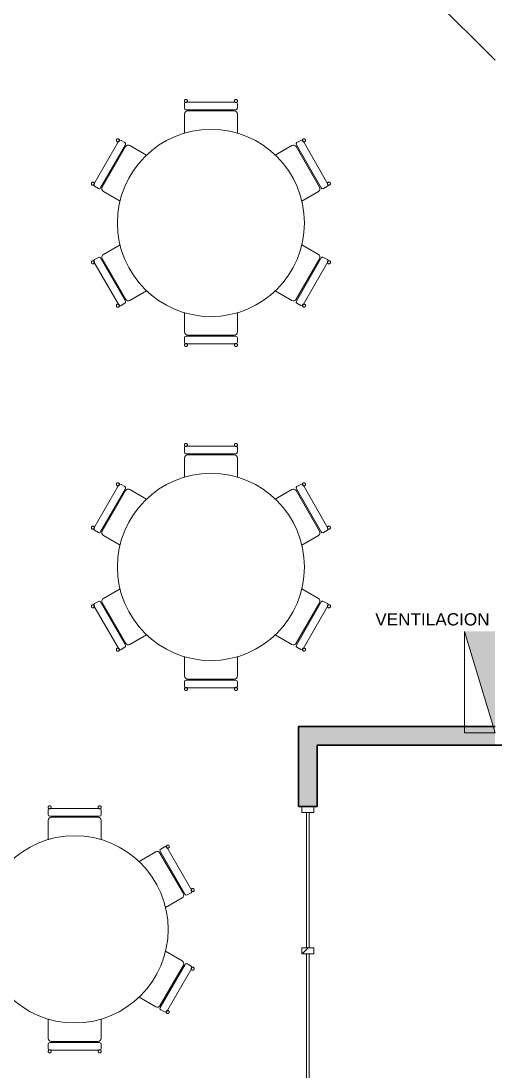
# Model space of a CAD drawing. Header units: metres. Extents: x 42 to 294, y -52 to 32.
# Drawn here: x 55.97 to 59.83, y 11.17 to 19.71 of the extents above; entities that cross this region are included whole.
import ezdxf

# ---------------------------------------------------------------- set-up
doc = ezdxf.new("R2010")
doc.units = ezdxf.units.M
doc.header["$LTSCALE"] = 0.15
doc.layers.get('0').update_dxf_attribs({"lineweight": 20})
for name, color, linetype, lineweight in [('A-DOORSYM', 1, 'Continuous', 9), ('A-WALL', 2, 'Continuous', 30), ('A-WALLCWM', 6, 'Continuous', 9), ('I-DETLFUM', 2, 'Continuous', 9), ('VENTILACIONES', 4, 'Continuous', 9)]:
    doc.layers.add(name, color=color, linetype=linetype, lineweight=lineweight)
doc.layers.add('MUROS', color=11, linetype='Continuous')
doc.styles.get("Standard").update_dxf_attribs({"font": 'arial.ttf', "height": 0.15})

# ---------------------------------------------------------------- blocks, each defined once
blk = doc.blocks.new('Puerta de 1 hoja - 100 x 210 cm-158-01 PBaja')
at = {"layer": 'A-DOORSYM', "lineweight": 13}
for p, q in [((0.7669, 1.075), (-0.2331, 0.075)), ((0.7669, 1.075), (-0.2331, 0.075)), ((0.7669, 0.075), (0.7669, 1.075))]:
    blk.add_line(p, q, dxfattribs=at)
blk = doc.blocks.new('Panel de sistema - Acristalado-157-01 PBaja')
at = {"layer": 'A-WALLCWM'}
for p, q in [((0.55, 0.01), (-0.55, 0.01)), ((-0.55, 0.01), (-0.55, -0.01)), ((0.55, -0.01), (0.55, 0.01)), ((-0.55, -0.01), (0.55, -0.01))]:
    blk.add_line(p, q, dxfattribs=at)
blk = doc.blocks.new('Panel de sistema - Acristalado-156-01 PBaja')
at = {"layer": 'A-WALLCWM'}
for p, q in [((0.55, 0.01), (-0.55, 0.01)), ((-0.55, 0.01), (-0.55, -0.01)), ((0.55, -0.01), (0.55, 0.01)), ((-0.55, -0.01), (0.55, -0.01))]:
    blk.add_line(p, q, dxfattribs=at)
blk = doc.blocks.new('Montante rectangular - Montante rectangular - 5x10 cm Aluminio-155-01 PBaja')
at = {"layer": 'A-WALLCWM'}
h = blk.add_hatch(dxfattribs=at)
h.set_pattern_fill('FP1_7', color=256, style=0, pattern_type=2)
h.set_pattern_definition([(45, (0.038, -0.138), (-0.25173, 0.25173), []), (45, (0.419, -0.138), (-0.25173, 0.25173), [])])
h.paths.add_polyline_path([(-0.025, 0.05), (0.025, 0.05), (0.025, -0.05), (-0.025, -0.05)], flags=0)
at = {"layer": 'A-WALLCWM', "lineweight": 13}
for p, q in [((-0.025, 0.05), (0.025, 0.05)), ((-0.025, -0.05), (-0.025, 0.05)), ((0.025, 0.05), (0.025, -0.05)), ((0.025, -0.05), (-0.025, -0.05))]:
    blk.add_line(p, q, dxfattribs=at)
blk = doc.blocks.new('Montante rectangular - Montante rectangular - 5x10 cm Aluminio-154-01 PBaja')
at = {"layer": 'A-WALLCWM'}
h = blk.add_hatch(dxfattribs=at)
h.set_pattern_fill('FP1_8', color=256, style=0, pattern_type=2)
h.set_pattern_definition([(45, (0.026, -0.138), (-0.25173, 0.25173), []), (45, (0.407, -0.138), (-0.25173, 0.25173), [])])
h.paths.add_polyline_path([(-0.05, 0.05), (0, 0.05), (0, -0.05), (-0.05, -0.05)], flags=0)
at = {"layer": 'A-WALLCWM', "lineweight": 13}
for p, q in [((-0.05, 0.05), (0, 0.05)), ((-0.05, -0.05), (-0.05, 0.05)), ((0, 0.05), (0, -0.05)), ((0, -0.05), (-0.05, -0.05))]:
    blk.add_line(p, q, dxfattribs=at)
blk = doc.blocks.new('Table-Dining Round w Chairs - 60_ Diameter-19-01 PBaja')
at = {"layer": 'I-DETLFUM'}
for start, end in [(90, 270), (270, 90)]:
    blk.add_arc((0.1037, -0.1849), 0.762, start, end, dxfattribs=at)
blk = doc.blocks.new('Chair-Breuer - Chair-Breuer-30-01 PBaja')
at = {"layer": 'I-DETLFUM'}
for p, q in [((-0.2159, 0.0307), (-0.2159, -0.127)), ((0.2159, -0.127), (0.2159, 0.0295)), ((0.2032, -0.1613), (-0.2032, -0.1613)), ((-0.1905, -0.1524), (0.1905, -0.1524)), ((-0.2159, -0.174), (-0.2159, -0.2109)), ((-0.2032, -0.2236), (0.2032, -0.2236)), ((0.2159, -0.2109), (0.2159, -0.174))]:
    blk.add_line(p, q, dxfattribs=at)
for centre, radius, start, end in [((-0.1905, -0.127), 0.0254, 180, 270), ((-0.2032, -0.174), 0.0127, 90, 180), ((0.1905, -0.127), 0.0254, 270, 360), ((0.2032, -0.174), 0.0127, 0, 90), ((-0.2032, -0.2109), 0.0127, 180, 270), ((0.2032, -0.2109), 0.0127, 270, 0)]:
    blk.add_arc(centre, radius, start, end, dxfattribs=at)
for points, start_tangent, end_tangent in [([(-0.2035, -0.2457), (-0.2073, -0.2451), (-0.2107, -0.2434), (-0.2135, -0.2408), (-0.2154, -0.2375), (-0.2161, -0.2315), (-0.2139, -0.2258), (-0.2119, -0.2235), (-0.2094, -0.2218), (-0.2065, -0.2207), (-0.2035, -0.2204)], (-0.999994, 0.003416), (0.999994, 0.003416)), ([(-0.2035, -0.2204), (-0.1997, -0.2209), (-0.1963, -0.2226), (-0.1935, -0.2252), (-0.1916, -0.2285), (-0.1909, -0.2345), (-0.193, -0.2402), (-0.1951, -0.2425), (-0.1976, -0.2442), (-0.2004, -0.2453), (-0.2035, -0.2457)], (0.999994, -0.003416), (-0.999994, -0.003416)), ([(0.2037, -0.2457), (0.2, -0.2451), (0.1965, -0.2434), (0.1937, -0.2408), (0.1919, -0.2375), (0.1911, -0.2315), (0.1933, -0.2258), (0.1953, -0.2235), (0.1978, -0.2218), (0.2007, -0.2207), (0.2037, -0.2204)], (-0.999994, 0.003416), (0.999994, 0.003416)), ([(0.2037, -0.2204), (0.2075, -0.2209), (0.2109, -0.2226), (0.2137, -0.2252), (0.2156, -0.2285), (0.2163, -0.2345), (0.2142, -0.2402), (0.2122, -0.2425), (0.2096, -0.2442), (0.2068, -0.2453), (0.2037, -0.2457)], (0.999994, -0.003416), (-0.999994, -0.003416))]:
    blk.add_spline(points, degree=3, dxfattribs=dict(at, start_tangent=start_tangent, end_tangent=end_tangent))
blk = doc.blocks.new('Chair-Breuer - Chair-Breuer-17-01 PBaja')
at = {"layer": 'I-DETLFUM'}
for p, q in [((-0.2159, 0.0305), (-0.2159, -0.127)), ((0.2159, -0.127), (0.2159, 0.0305)), ((0.2032, -0.1613), (-0.2032, -0.1613)), ((-0.1905, -0.1524), (0.1905, -0.1524)), ((-0.2159, -0.174), (-0.2159, -0.2109)), ((-0.2032, -0.2236), (0.2032, -0.2236)), ((0.2159, -0.2109), (0.2159, -0.174))]:
    blk.add_line(p, q, dxfattribs=at)
for centre, radius, start, end in [((-0.1905, -0.127), 0.0254, 180, 270), ((-0.2032, -0.174), 0.0127, 90, 180), ((0.1905, -0.127), 0.0254, 270, 360), ((0.2032, -0.174), 0.0127, 0, 90), ((-0.2032, -0.2109), 0.0127, 180, 270), ((0.2032, -0.2109), 0.0127, 270, 0)]:
    blk.add_arc(centre, radius, start, end, dxfattribs=at)
for points, start_tangent, end_tangent in [([(-0.2035, -0.2457), (-0.2073, -0.2451), (-0.2107, -0.2434), (-0.2135, -0.2408), (-0.2154, -0.2375), (-0.2161, -0.2315), (-0.2139, -0.2258), (-0.2119, -0.2235), (-0.2094, -0.2218), (-0.2065, -0.2207), (-0.2035, -0.2204)], (-0.999994, 0.003416), (0.999994, 0.003416)), ([(-0.2035, -0.2204), (-0.1997, -0.2209), (-0.1963, -0.2226), (-0.1935, -0.2252), (-0.1916, -0.2285), (-0.1909, -0.2345), (-0.193, -0.2402), (-0.1951, -0.2425), (-0.1976, -0.2442), (-0.2004, -0.2453), (-0.2035, -0.2457)], (0.999994, -0.003416), (-0.999994, -0.003416)), ([(0.2037, -0.2457), (0.2, -0.2451), (0.1965, -0.2434), (0.1937, -0.2408), (0.1919, -0.2375), (0.1911, -0.2315), (0.1933, -0.2258), (0.1953, -0.2235), (0.1978, -0.2218), (0.2007, -0.2207), (0.2037, -0.2204)], (-0.999994, 0.003416), (0.999994, 0.003416)), ([(0.2037, -0.2204), (0.2075, -0.2209), (0.2109, -0.2226), (0.2137, -0.2252), (0.2156, -0.2285), (0.2163, -0.2345), (0.2142, -0.2402), (0.2122, -0.2425), (0.2096, -0.2442), (0.2068, -0.2453), (0.2037, -0.2457)], (0.999994, -0.003416), (-0.999994, -0.003416))]:
    blk.add_spline(points, degree=3, dxfattribs=dict(at, start_tangent=start_tangent, end_tangent=end_tangent))
blk = doc.blocks.new('Chair-Breuer - Chair-Breuer-29-01 PBaja')
at = {"layer": 'I-DETLFUM'}
for p, q in [((-0.2159, 0.0295), (-0.2159, -0.127)), ((0.2159, -0.127), (0.2159, 0.0307)), ((0.2032, -0.1613), (-0.2032, -0.1613)), ((-0.1905, -0.1524), (0.1905, -0.1524)), ((-0.2159, -0.174), (-0.2159, -0.2109)), ((-0.2032, -0.2236), (0.2032, -0.2236)), ((0.2159, -0.2109), (0.2159, -0.174))]:
    blk.add_line(p, q, dxfattribs=at)
for centre, radius, start, end in [((-0.1905, -0.127), 0.0254, 180, 270), ((-0.2032, -0.174), 0.0127, 90, 180), ((0.1905, -0.127), 0.0254, 270, 360), ((0.2032, -0.174), 0.0127, 0, 90), ((-0.2032, -0.2109), 0.0127, 180, 270), ((0.2032, -0.2109), 0.0127, 270, 0)]:
    blk.add_arc(centre, radius, start, end, dxfattribs=at)
for points, start_tangent, end_tangent in [([(-0.2035, -0.2457), (-0.2073, -0.2451), (-0.2107, -0.2434), (-0.2135, -0.2408), (-0.2154, -0.2375), (-0.2161, -0.2315), (-0.2139, -0.2258), (-0.2119, -0.2235), (-0.2094, -0.2218), (-0.2065, -0.2207), (-0.2035, -0.2204)], (-0.999994, 0.003416), (0.999994, 0.003416)), ([(-0.2035, -0.2204), (-0.1997, -0.2209), (-0.1963, -0.2226), (-0.1935, -0.2252), (-0.1916, -0.2285), (-0.1909, -0.2345), (-0.193, -0.2402), (-0.1951, -0.2425), (-0.1976, -0.2442), (-0.2004, -0.2453), (-0.2035, -0.2457)], (0.999994, -0.003416), (-0.999994, -0.003416)), ([(0.2037, -0.2457), (0.2, -0.2451), (0.1965, -0.2434), (0.1937, -0.2408), (0.1919, -0.2375), (0.1911, -0.2315), (0.1933, -0.2258), (0.1953, -0.2235), (0.1978, -0.2218), (0.2007, -0.2207), (0.2037, -0.2204)], (-0.999994, 0.003416), (0.999994, 0.003416)), ([(0.2037, -0.2204), (0.2075, -0.2209), (0.2109, -0.2226), (0.2137, -0.2252), (0.2156, -0.2285), (0.2163, -0.2345), (0.2142, -0.2402), (0.2122, -0.2425), (0.2096, -0.2442), (0.2068, -0.2453), (0.2037, -0.2457)], (0.999994, -0.003416), (-0.999994, -0.003416))]:
    blk.add_spline(points, degree=3, dxfattribs=dict(at, start_tangent=start_tangent, end_tangent=end_tangent))
blk = doc.blocks.new('Chair-Breuer - Chair-Breuer-28-01 PBaja')
at = {"layer": 'I-DETLFUM'}
for p, q in [((-0.2159, 0.0307), (-0.2159, -0.127)), ((0.2159, -0.127), (0.2159, 0.0295)), ((0.2032, -0.1613), (-0.2032, -0.1613)), ((-0.1905, -0.1524), (0.1905, -0.1524)), ((-0.2159, -0.174), (-0.2159, -0.2109)), ((-0.2032, -0.2236), (0.2032, -0.2236)), ((0.2159, -0.2109), (0.2159, -0.174))]:
    blk.add_line(p, q, dxfattribs=at)
for centre, radius, start, end in [((-0.1905, -0.127), 0.0254, 180, 270), ((-0.2032, -0.174), 0.0127, 90, 180), ((0.1905, -0.127), 0.0254, 270, 360), ((0.2032, -0.174), 0.0127, 0, 90), ((-0.2032, -0.2109), 0.0127, 180, 270), ((0.2032, -0.2109), 0.0127, 270, 0)]:
    blk.add_arc(centre, radius, start, end, dxfattribs=at)
for points, start_tangent, end_tangent in [([(-0.2035, -0.2457), (-0.2073, -0.2451), (-0.2107, -0.2434), (-0.2135, -0.2408), (-0.2154, -0.2375), (-0.2161, -0.2315), (-0.2139, -0.2258), (-0.2119, -0.2235), (-0.2094, -0.2218), (-0.2065, -0.2207), (-0.2035, -0.2204)], (-0.999994, 0.003416), (0.999994, 0.003416)), ([(-0.2035, -0.2204), (-0.1997, -0.2209), (-0.1963, -0.2226), (-0.1935, -0.2252), (-0.1916, -0.2285), (-0.1909, -0.2345), (-0.193, -0.2402), (-0.1951, -0.2425), (-0.1976, -0.2442), (-0.2004, -0.2453), (-0.2035, -0.2457)], (0.999994, -0.003416), (-0.999994, -0.003416)), ([(0.2037, -0.2457), (0.2, -0.2451), (0.1965, -0.2434), (0.1937, -0.2408), (0.1919, -0.2375), (0.1911, -0.2315), (0.1933, -0.2258), (0.1953, -0.2235), (0.1978, -0.2218), (0.2007, -0.2207), (0.2037, -0.2204)], (-0.999994, 0.003416), (0.999994, 0.003416)), ([(0.2037, -0.2204), (0.2075, -0.2209), (0.2109, -0.2226), (0.2137, -0.2252), (0.2156, -0.2285), (0.2163, -0.2345), (0.2142, -0.2402), (0.2122, -0.2425), (0.2096, -0.2442), (0.2068, -0.2453), (0.2037, -0.2457)], (0.999994, -0.003416), (-0.999994, -0.003416))]:
    blk.add_spline(points, degree=3, dxfattribs=dict(at, start_tangent=start_tangent, end_tangent=end_tangent))
blk = doc.blocks.new('Chair-Breuer - Chair-Breuer-27-01 PBaja')
at = {"layer": 'I-DETLFUM'}
for p, q in [((-0.2159, 0.0295), (-0.2159, -0.127)), ((0.2159, -0.127), (0.2159, 0.0307)), ((0.2032, -0.1613), (-0.2032, -0.1613)), ((-0.1905, -0.1524), (0.1905, -0.1524)), ((-0.2159, -0.174), (-0.2159, -0.2109)), ((-0.2032, -0.2236), (0.2032, -0.2236)), ((0.2159, -0.2109), (0.2159, -0.174))]:
    blk.add_line(p, q, dxfattribs=at)
for centre, radius, start, end in [((-0.1905, -0.127), 0.0254, 180, 270), ((-0.2032, -0.174), 0.0127, 90, 180), ((0.1905, -0.127), 0.0254, 270, 360), ((0.2032, -0.174), 0.0127, 0, 90), ((-0.2032, -0.2109), 0.0127, 180, 270), ((0.2032, -0.2109), 0.0127, 270, 0)]:
    blk.add_arc(centre, radius, start, end, dxfattribs=at)
for points, start_tangent, end_tangent in [([(-0.2035, -0.2457), (-0.2073, -0.2451), (-0.2107, -0.2434), (-0.2135, -0.2408), (-0.2154, -0.2375), (-0.2161, -0.2315), (-0.2139, -0.2258), (-0.2119, -0.2235), (-0.2094, -0.2218), (-0.2065, -0.2207), (-0.2035, -0.2204)], (-0.999994, 0.003416), (0.999994, 0.003416)), ([(-0.2035, -0.2204), (-0.1997, -0.2209), (-0.1963, -0.2226), (-0.1935, -0.2252), (-0.1916, -0.2285), (-0.1909, -0.2345), (-0.193, -0.2402), (-0.1951, -0.2425), (-0.1976, -0.2442), (-0.2004, -0.2453), (-0.2035, -0.2457)], (0.999994, -0.003416), (-0.999994, -0.003416)), ([(0.2037, -0.2457), (0.2, -0.2451), (0.1965, -0.2434), (0.1937, -0.2408), (0.1919, -0.2375), (0.1911, -0.2315), (0.1933, -0.2258), (0.1953, -0.2235), (0.1978, -0.2218), (0.2007, -0.2207), (0.2037, -0.2204)], (-0.999994, 0.003416), (0.999994, 0.003416)), ([(0.2037, -0.2204), (0.2075, -0.2209), (0.2109, -0.2226), (0.2137, -0.2252), (0.2156, -0.2285), (0.2163, -0.2345), (0.2142, -0.2402), (0.2122, -0.2425), (0.2096, -0.2442), (0.2068, -0.2453), (0.2037, -0.2457)], (0.999994, -0.003416), (-0.999994, -0.003416))]:
    blk.add_spline(points, degree=3, dxfattribs=dict(at, start_tangent=start_tangent, end_tangent=end_tangent))
blk = doc.blocks.new('Chair-Breuer - Chair-Breuer-26-01 PBaja')
at = {"layer": 'I-DETLFUM'}
for p, q in [((-0.2159, 0.0305), (-0.2159, -0.127)), ((0.2159, -0.127), (0.2159, 0.0305)), ((0.2032, -0.1613), (-0.2032, -0.1613)), ((-0.1905, -0.1524), (0.1905, -0.1524)), ((-0.2159, -0.174), (-0.2159, -0.2109)), ((-0.2032, -0.2236), (0.2032, -0.2236)), ((0.2159, -0.2109), (0.2159, -0.174))]:
    blk.add_line(p, q, dxfattribs=at)
for centre, radius, start, end in [((-0.1905, -0.127), 0.0254, 180, 270), ((-0.2032, -0.174), 0.0127, 90, 180), ((0.1905, -0.127), 0.0254, 270, 360), ((0.2032, -0.174), 0.0127, 0, 90), ((-0.2032, -0.2109), 0.0127, 180, 270), ((0.2032, -0.2109), 0.0127, 270, 0)]:
    blk.add_arc(centre, radius, start, end, dxfattribs=at)
for points, start_tangent, end_tangent in [([(-0.2035, -0.2457), (-0.2073, -0.2451), (-0.2107, -0.2434), (-0.2135, -0.2408), (-0.2154, -0.2375), (-0.2161, -0.2315), (-0.2139, -0.2258), (-0.2119, -0.2235), (-0.2094, -0.2218), (-0.2065, -0.2207), (-0.2035, -0.2204)], (-0.999994, 0.003416), (0.999994, 0.003416)), ([(-0.2035, -0.2204), (-0.1997, -0.2209), (-0.1963, -0.2226), (-0.1935, -0.2252), (-0.1916, -0.2285), (-0.1909, -0.2345), (-0.193, -0.2402), (-0.1951, -0.2425), (-0.1976, -0.2442), (-0.2004, -0.2453), (-0.2035, -0.2457)], (0.999994, -0.003416), (-0.999994, -0.003416)), ([(0.2037, -0.2457), (0.2, -0.2451), (0.1965, -0.2434), (0.1937, -0.2408), (0.1919, -0.2375), (0.1911, -0.2315), (0.1933, -0.2258), (0.1953, -0.2235), (0.1978, -0.2218), (0.2007, -0.2207), (0.2037, -0.2204)], (-0.999994, 0.003416), (0.999994, 0.003416)), ([(0.2037, -0.2204), (0.2075, -0.2209), (0.2109, -0.2226), (0.2137, -0.2252), (0.2156, -0.2285), (0.2163, -0.2345), (0.2142, -0.2402), (0.2122, -0.2425), (0.2096, -0.2442), (0.2068, -0.2453), (0.2037, -0.2457)], (0.999994, -0.003416), (-0.999994, -0.003416))]:
    blk.add_spline(points, degree=3, dxfattribs=dict(at, start_tangent=start_tangent, end_tangent=end_tangent))
blk = doc.blocks.new('Chair-Breuer - Chair-Breuer-25-01 PBaja')
at = {"layer": 'I-DETLFUM'}
for p, q in [((-0.2159, 0.0307), (-0.2159, -0.127)), ((0.2159, -0.127), (0.2159, 0.0295)), ((0.2032, -0.1613), (-0.2032, -0.1613)), ((-0.1905, -0.1524), (0.1905, -0.1524)), ((-0.2159, -0.174), (-0.2159, -0.2109)), ((-0.2032, -0.2236), (0.2032, -0.2236)), ((0.2159, -0.2109), (0.2159, -0.174))]:
    blk.add_line(p, q, dxfattribs=at)
for centre, radius, start, end in [((-0.1905, -0.127), 0.0254, 180, 270), ((-0.2032, -0.174), 0.0127, 90, 180), ((0.1905, -0.127), 0.0254, 270, 360), ((0.2032, -0.174), 0.0127, 0, 90), ((-0.2032, -0.2109), 0.0127, 180, 270), ((0.2032, -0.2109), 0.0127, 270, 0)]:
    blk.add_arc(centre, radius, start, end, dxfattribs=at)
for points, start_tangent, end_tangent in [([(-0.2035, -0.2457), (-0.2073, -0.2451), (-0.2107, -0.2434), (-0.2135, -0.2408), (-0.2154, -0.2375), (-0.2161, -0.2315), (-0.2139, -0.2258), (-0.2119, -0.2235), (-0.2094, -0.2218), (-0.2065, -0.2207), (-0.2035, -0.2204)], (-0.999994, 0.003416), (0.999994, 0.003416)), ([(-0.2035, -0.2204), (-0.1997, -0.2209), (-0.1963, -0.2226), (-0.1935, -0.2252), (-0.1916, -0.2285), (-0.1909, -0.2345), (-0.193, -0.2402), (-0.1951, -0.2425), (-0.1976, -0.2442), (-0.2004, -0.2453), (-0.2035, -0.2457)], (0.999994, -0.003416), (-0.999994, -0.003416)), ([(0.2037, -0.2457), (0.2, -0.2451), (0.1965, -0.2434), (0.1937, -0.2408), (0.1919, -0.2375), (0.1911, -0.2315), (0.1933, -0.2258), (0.1953, -0.2235), (0.1978, -0.2218), (0.2007, -0.2207), (0.2037, -0.2204)], (-0.999994, 0.003416), (0.999994, 0.003416)), ([(0.2037, -0.2204), (0.2075, -0.2209), (0.2109, -0.2226), (0.2137, -0.2252), (0.2156, -0.2285), (0.2163, -0.2345), (0.2142, -0.2402), (0.2122, -0.2425), (0.2096, -0.2442), (0.2068, -0.2453), (0.2037, -0.2457)], (0.999994, -0.003416), (-0.999994, -0.003416))]:
    blk.add_spline(points, degree=3, dxfattribs=dict(at, start_tangent=start_tangent, end_tangent=end_tangent))
blk = doc.blocks.new('Chair-Breuer - Chair-Breuer-24-01 PBaja')
at = {"layer": 'I-DETLFUM'}
for p, q in [((-0.2159, 0.0305), (-0.2159, -0.127)), ((0.2159, -0.127), (0.2159, 0.0305)), ((0.2032, -0.1613), (-0.2032, -0.1613)), ((-0.1905, -0.1524), (0.1905, -0.1524)), ((-0.2159, -0.174), (-0.2159, -0.2109)), ((-0.2032, -0.2236), (0.2032, -0.2236)), ((0.2159, -0.2109), (0.2159, -0.174))]:
    blk.add_line(p, q, dxfattribs=at)
for centre, radius, start, end in [((-0.1905, -0.127), 0.0254, 180, 270), ((-0.2032, -0.174), 0.0127, 90, 180), ((0.1905, -0.127), 0.0254, 270, 360), ((0.2032, -0.174), 0.0127, 0, 90), ((-0.2032, -0.2109), 0.0127, 180, 270), ((0.2032, -0.2109), 0.0127, 270, 0)]:
    blk.add_arc(centre, radius, start, end, dxfattribs=at)
for points, start_tangent, end_tangent in [([(-0.2035, -0.2457), (-0.2073, -0.2451), (-0.2107, -0.2434), (-0.2135, -0.2408), (-0.2154, -0.2375), (-0.2161, -0.2315), (-0.2139, -0.2258), (-0.2119, -0.2235), (-0.2094, -0.2218), (-0.2065, -0.2207), (-0.2035, -0.2204)], (-0.999994, 0.003416), (0.999994, 0.003416)), ([(-0.2035, -0.2204), (-0.1997, -0.2209), (-0.1963, -0.2226), (-0.1935, -0.2252), (-0.1916, -0.2285), (-0.1909, -0.2345), (-0.193, -0.2402), (-0.1951, -0.2425), (-0.1976, -0.2442), (-0.2004, -0.2453), (-0.2035, -0.2457)], (0.999994, -0.003416), (-0.999994, -0.003416)), ([(0.2037, -0.2457), (0.2, -0.2451), (0.1965, -0.2434), (0.1937, -0.2408), (0.1919, -0.2375), (0.1911, -0.2315), (0.1933, -0.2258), (0.1953, -0.2235), (0.1978, -0.2218), (0.2007, -0.2207), (0.2037, -0.2204)], (-0.999994, 0.003416), (0.999994, 0.003416)), ([(0.2037, -0.2204), (0.2075, -0.2209), (0.2109, -0.2226), (0.2137, -0.2252), (0.2156, -0.2285), (0.2163, -0.2345), (0.2142, -0.2402), (0.2122, -0.2425), (0.2096, -0.2442), (0.2068, -0.2453), (0.2037, -0.2457)], (0.999994, -0.003416), (-0.999994, -0.003416))]:
    blk.add_spline(points, degree=3, dxfattribs=dict(at, start_tangent=start_tangent, end_tangent=end_tangent))
blk = doc.blocks.new('Chair-Breuer - Chair-Breuer-23-01 PBaja')
at = {"layer": 'I-DETLFUM'}
for p, q in [((-0.2159, 0.0295), (-0.2159, -0.127)), ((0.2159, -0.127), (0.2159, 0.0307)), ((0.2032, -0.1613), (-0.2032, -0.1613)), ((-0.1905, -0.1524), (0.1905, -0.1524)), ((-0.2159, -0.174), (-0.2159, -0.2109)), ((-0.2032, -0.2236), (0.2032, -0.2236)), ((0.2159, -0.2109), (0.2159, -0.174))]:
    blk.add_line(p, q, dxfattribs=at)
for centre, radius, start, end in [((-0.1905, -0.127), 0.0254, 180, 270), ((-0.2032, -0.174), 0.0127, 90, 180), ((0.1905, -0.127), 0.0254, 270, 360), ((0.2032, -0.174), 0.0127, 0, 90), ((-0.2032, -0.2109), 0.0127, 180, 270), ((0.2032, -0.2109), 0.0127, 270, 0)]:
    blk.add_arc(centre, radius, start, end, dxfattribs=at)
for points, start_tangent, end_tangent in [([(-0.2035, -0.2457), (-0.2073, -0.2451), (-0.2107, -0.2434), (-0.2135, -0.2408), (-0.2154, -0.2375), (-0.2161, -0.2315), (-0.2139, -0.2258), (-0.2119, -0.2235), (-0.2094, -0.2218), (-0.2065, -0.2207), (-0.2035, -0.2204)], (-0.999994, 0.003416), (0.999994, 0.003416)), ([(-0.2035, -0.2204), (-0.1997, -0.2209), (-0.1963, -0.2226), (-0.1935, -0.2252), (-0.1916, -0.2285), (-0.1909, -0.2345), (-0.193, -0.2402), (-0.1951, -0.2425), (-0.1976, -0.2442), (-0.2004, -0.2453), (-0.2035, -0.2457)], (0.999994, -0.003416), (-0.999994, -0.003416)), ([(0.2037, -0.2457), (0.2, -0.2451), (0.1965, -0.2434), (0.1937, -0.2408), (0.1919, -0.2375), (0.1911, -0.2315), (0.1933, -0.2258), (0.1953, -0.2235), (0.1978, -0.2218), (0.2007, -0.2207), (0.2037, -0.2204)], (-0.999994, 0.003416), (0.999994, 0.003416)), ([(0.2037, -0.2204), (0.2075, -0.2209), (0.2109, -0.2226), (0.2137, -0.2252), (0.2156, -0.2285), (0.2163, -0.2345), (0.2142, -0.2402), (0.2122, -0.2425), (0.2096, -0.2442), (0.2068, -0.2453), (0.2037, -0.2457)], (0.999994, -0.003416), (-0.999994, -0.003416))]:
    blk.add_spline(points, degree=3, dxfattribs=dict(at, start_tangent=start_tangent, end_tangent=end_tangent))
blk = doc.blocks.new('Chair-Breuer - Chair-Breuer-22-01 PBaja')
at = {"layer": 'I-DETLFUM'}
for p, q in [((-0.2159, 0.0307), (-0.2159, -0.127)), ((0.2159, -0.127), (0.2159, 0.0295)), ((0.2032, -0.1613), (-0.2032, -0.1613)), ((-0.1905, -0.1524), (0.1905, -0.1524)), ((-0.2159, -0.174), (-0.2159, -0.2109)), ((-0.2032, -0.2236), (0.2032, -0.2236)), ((0.2159, -0.2109), (0.2159, -0.174))]:
    blk.add_line(p, q, dxfattribs=at)
for centre, radius, start, end in [((-0.1905, -0.127), 0.0254, 180, 270), ((-0.2032, -0.174), 0.0127, 90, 180), ((0.1905, -0.127), 0.0254, 270, 360), ((0.2032, -0.174), 0.0127, 0, 90), ((-0.2032, -0.2109), 0.0127, 180, 270), ((0.2032, -0.2109), 0.0127, 270, 0)]:
    blk.add_arc(centre, radius, start, end, dxfattribs=at)
for points, start_tangent, end_tangent in [([(-0.2035, -0.2457), (-0.2073, -0.2451), (-0.2107, -0.2434), (-0.2135, -0.2408), (-0.2154, -0.2375), (-0.2161, -0.2315), (-0.2139, -0.2258), (-0.2119, -0.2235), (-0.2094, -0.2218), (-0.2065, -0.2207), (-0.2035, -0.2204)], (-0.999994, 0.003416), (0.999994, 0.003416)), ([(-0.2035, -0.2204), (-0.1997, -0.2209), (-0.1963, -0.2226), (-0.1935, -0.2252), (-0.1916, -0.2285), (-0.1909, -0.2345), (-0.193, -0.2402), (-0.1951, -0.2425), (-0.1976, -0.2442), (-0.2004, -0.2453), (-0.2035, -0.2457)], (0.999994, -0.003416), (-0.999994, -0.003416)), ([(0.2037, -0.2457), (0.2, -0.2451), (0.1965, -0.2434), (0.1937, -0.2408), (0.1919, -0.2375), (0.1911, -0.2315), (0.1933, -0.2258), (0.1953, -0.2235), (0.1978, -0.2218), (0.2007, -0.2207), (0.2037, -0.2204)], (-0.999994, 0.003416), (0.999994, 0.003416)), ([(0.2037, -0.2204), (0.2075, -0.2209), (0.2109, -0.2226), (0.2137, -0.2252), (0.2156, -0.2285), (0.2163, -0.2345), (0.2142, -0.2402), (0.2122, -0.2425), (0.2096, -0.2442), (0.2068, -0.2453), (0.2037, -0.2457)], (0.999994, -0.003416), (-0.999994, -0.003416))]:
    blk.add_spline(points, degree=3, dxfattribs=dict(at, start_tangent=start_tangent, end_tangent=end_tangent))
blk = doc.blocks.new('Chair-Breuer - Chair-Breuer-21-01 PBaja')
at = {"layer": 'I-DETLFUM'}
for p, q in [((-0.2159, 0.0295), (-0.2159, -0.127)), ((0.2159, -0.127), (0.2159, 0.0307)), ((0.2032, -0.1613), (-0.2032, -0.1613)), ((-0.1905, -0.1524), (0.1905, -0.1524)), ((-0.2159, -0.174), (-0.2159, -0.2109)), ((-0.2032, -0.2236), (0.2032, -0.2236)), ((0.2159, -0.2109), (0.2159, -0.174))]:
    blk.add_line(p, q, dxfattribs=at)
for centre, radius, start, end in [((-0.1905, -0.127), 0.0254, 180, 270), ((-0.2032, -0.174), 0.0127, 90, 180), ((0.1905, -0.127), 0.0254, 270, 360), ((0.2032, -0.174), 0.0127, 0, 90), ((-0.2032, -0.2109), 0.0127, 180, 270), ((0.2032, -0.2109), 0.0127, 270, 0)]:
    blk.add_arc(centre, radius, start, end, dxfattribs=at)
for points, start_tangent, end_tangent in [([(-0.2035, -0.2457), (-0.2073, -0.2451), (-0.2107, -0.2434), (-0.2135, -0.2408), (-0.2154, -0.2375), (-0.2161, -0.2315), (-0.2139, -0.2258), (-0.2119, -0.2235), (-0.2094, -0.2218), (-0.2065, -0.2207), (-0.2035, -0.2204)], (-0.999994, 0.003416), (0.999994, 0.003416)), ([(-0.2035, -0.2204), (-0.1997, -0.2209), (-0.1963, -0.2226), (-0.1935, -0.2252), (-0.1916, -0.2285), (-0.1909, -0.2345), (-0.193, -0.2402), (-0.1951, -0.2425), (-0.1976, -0.2442), (-0.2004, -0.2453), (-0.2035, -0.2457)], (0.999994, -0.003416), (-0.999994, -0.003416)), ([(0.2037, -0.2457), (0.2, -0.2451), (0.1965, -0.2434), (0.1937, -0.2408), (0.1919, -0.2375), (0.1911, -0.2315), (0.1933, -0.2258), (0.1953, -0.2235), (0.1978, -0.2218), (0.2007, -0.2207), (0.2037, -0.2204)], (-0.999994, 0.003416), (0.999994, 0.003416)), ([(0.2037, -0.2204), (0.2075, -0.2209), (0.2109, -0.2226), (0.2137, -0.2252), (0.2156, -0.2285), (0.2163, -0.2345), (0.2142, -0.2402), (0.2122, -0.2425), (0.2096, -0.2442), (0.2068, -0.2453), (0.2037, -0.2457)], (0.999994, -0.003416), (-0.999994, -0.003416))]:
    blk.add_spline(points, degree=3, dxfattribs=dict(at, start_tangent=start_tangent, end_tangent=end_tangent))
blk = doc.blocks.new('Chair-Breuer - Chair-Breuer-20-01 PBaja')
at = {"layer": 'I-DETLFUM'}
for p, q in [((-0.2159, 0.0305), (-0.2159, -0.127)), ((0.2159, -0.127), (0.2159, 0.0305)), ((0.2032, -0.1613), (-0.2032, -0.1613)), ((-0.1905, -0.1524), (0.1905, -0.1524)), ((-0.2159, -0.174), (-0.2159, -0.2109)), ((-0.2032, -0.2236), (0.2032, -0.2236)), ((0.2159, -0.2109), (0.2159, -0.174))]:
    blk.add_line(p, q, dxfattribs=at)
for centre, radius, start, end in [((-0.1905, -0.127), 0.0254, 180, 270), ((-0.2032, -0.174), 0.0127, 90, 180), ((0.1905, -0.127), 0.0254, 270, 360), ((0.2032, -0.174), 0.0127, 0, 90), ((-0.2032, -0.2109), 0.0127, 180, 270), ((0.2032, -0.2109), 0.0127, 270, 0)]:
    blk.add_arc(centre, radius, start, end, dxfattribs=at)
for points, start_tangent, end_tangent in [([(-0.2035, -0.2457), (-0.2073, -0.2451), (-0.2107, -0.2434), (-0.2135, -0.2408), (-0.2154, -0.2375), (-0.2161, -0.2315), (-0.2139, -0.2258), (-0.2119, -0.2235), (-0.2094, -0.2218), (-0.2065, -0.2207), (-0.2035, -0.2204)], (-0.999994, 0.003416), (0.999994, 0.003416)), ([(-0.2035, -0.2204), (-0.1997, -0.2209), (-0.1963, -0.2226), (-0.1935, -0.2252), (-0.1916, -0.2285), (-0.1909, -0.2345), (-0.193, -0.2402), (-0.1951, -0.2425), (-0.1976, -0.2442), (-0.2004, -0.2453), (-0.2035, -0.2457)], (0.999994, -0.003416), (-0.999994, -0.003416)), ([(0.2037, -0.2457), (0.2, -0.2451), (0.1965, -0.2434), (0.1937, -0.2408), (0.1919, -0.2375), (0.1911, -0.2315), (0.1933, -0.2258), (0.1953, -0.2235), (0.1978, -0.2218), (0.2007, -0.2207), (0.2037, -0.2204)], (-0.999994, 0.003416), (0.999994, 0.003416)), ([(0.2037, -0.2204), (0.2075, -0.2209), (0.2109, -0.2226), (0.2137, -0.2252), (0.2156, -0.2285), (0.2163, -0.2345), (0.2142, -0.2402), (0.2122, -0.2425), (0.2096, -0.2442), (0.2068, -0.2453), (0.2037, -0.2457)], (0.999994, -0.003416), (-0.999994, -0.003416))]:
    blk.add_spline(points, degree=3, dxfattribs=dict(at, start_tangent=start_tangent, end_tangent=end_tangent))
blk = doc.blocks.new('Chair-Breuer - Chair-Breuer-18-01 PBaja')
at = {"layer": 'I-DETLFUM'}
for p, q in [((-0.2159, 0.0307), (-0.2159, -0.127)), ((0.2159, -0.127), (0.2159, 0.0295)), ((0.2032, -0.1613), (-0.2032, -0.1613)), ((-0.1905, -0.1524), (0.1905, -0.1524)), ((-0.2159, -0.174), (-0.2159, -0.2109)), ((-0.2032, -0.2236), (0.2032, -0.2236)), ((0.2159, -0.2109), (0.2159, -0.174))]:
    blk.add_line(p, q, dxfattribs=at)
for centre, radius, start, end in [((-0.1905, -0.127), 0.0254, 180, 270), ((-0.2032, -0.174), 0.0127, 90, 180), ((0.1905, -0.127), 0.0254, 270, 360), ((0.2032, -0.174), 0.0127, 0, 90), ((-0.2032, -0.2109), 0.0127, 180, 270), ((0.2032, -0.2109), 0.0127, 270, 0)]:
    blk.add_arc(centre, radius, start, end, dxfattribs=at)
for points, start_tangent, end_tangent in [([(-0.2035, -0.2457), (-0.2073, -0.2451), (-0.2107, -0.2434), (-0.2135, -0.2408), (-0.2154, -0.2375), (-0.2161, -0.2315), (-0.2139, -0.2258), (-0.2119, -0.2235), (-0.2094, -0.2218), (-0.2065, -0.2207), (-0.2035, -0.2204)], (-0.999994, 0.003416), (0.999994, 0.003416)), ([(-0.2035, -0.2204), (-0.1997, -0.2209), (-0.1963, -0.2226), (-0.1935, -0.2252), (-0.1916, -0.2285), (-0.1909, -0.2345), (-0.193, -0.2402), (-0.1951, -0.2425), (-0.1976, -0.2442), (-0.2004, -0.2453), (-0.2035, -0.2457)], (0.999994, -0.003416), (-0.999994, -0.003416)), ([(0.2037, -0.2457), (0.2, -0.2451), (0.1965, -0.2434), (0.1937, -0.2408), (0.1919, -0.2375), (0.1911, -0.2315), (0.1933, -0.2258), (0.1953, -0.2235), (0.1978, -0.2218), (0.2007, -0.2207), (0.2037, -0.2204)], (-0.999994, 0.003416), (0.999994, 0.003416)), ([(0.2037, -0.2204), (0.2075, -0.2209), (0.2109, -0.2226), (0.2137, -0.2252), (0.2156, -0.2285), (0.2163, -0.2345), (0.2142, -0.2402), (0.2122, -0.2425), (0.2096, -0.2442), (0.2068, -0.2453), (0.2037, -0.2457)], (0.999994, -0.003416), (-0.999994, -0.003416))]:
    blk.add_spline(points, degree=3, dxfattribs=dict(at, start_tangent=start_tangent, end_tangent=end_tangent))
blk = doc.blocks.new('Chair-Breuer - Chair-Breuer-93-01 PBaja')
at = {"layer": 'I-DETLFUM'}
for p, q in [((-0.2159, 0.0295), (-0.2159, -0.127)), ((0.2159, -0.127), (0.2159, 0.0307)), ((0.2032, -0.1613), (-0.2032, -0.1613)), ((-0.1905, -0.1524), (0.1905, -0.1524)), ((-0.2159, -0.174), (-0.2159, -0.2109)), ((-0.2032, -0.2236), (0.2032, -0.2236)), ((0.2159, -0.2109), (0.2159, -0.174))]:
    blk.add_line(p, q, dxfattribs=at)
for centre, radius, start, end in [((-0.1905, -0.127), 0.0254, 180, 270), ((-0.2032, -0.174), 0.0127, 90, 180), ((0.1905, -0.127), 0.0254, 270, 360), ((0.2032, -0.174), 0.0127, 0, 90), ((-0.2032, -0.2109), 0.0127, 180, 270), ((0.2032, -0.2109), 0.0127, 270, 0)]:
    blk.add_arc(centre, radius, start, end, dxfattribs=at)
for points, start_tangent, end_tangent in [([(-0.2035, -0.2457), (-0.2073, -0.2451), (-0.2107, -0.2434), (-0.2135, -0.2408), (-0.2154, -0.2375), (-0.2161, -0.2315), (-0.2139, -0.2258), (-0.2119, -0.2235), (-0.2094, -0.2218), (-0.2065, -0.2207), (-0.2035, -0.2204)], (-0.999994, 0.003416), (0.999994, 0.003416)), ([(-0.2035, -0.2204), (-0.1997, -0.2209), (-0.1963, -0.2226), (-0.1935, -0.2252), (-0.1916, -0.2285), (-0.1909, -0.2345), (-0.193, -0.2402), (-0.1951, -0.2425), (-0.1976, -0.2442), (-0.2004, -0.2453), (-0.2035, -0.2457)], (0.999994, -0.003416), (-0.999994, -0.003416)), ([(0.2037, -0.2457), (0.2, -0.2451), (0.1965, -0.2434), (0.1937, -0.2408), (0.1919, -0.2375), (0.1911, -0.2315), (0.1933, -0.2258), (0.1953, -0.2235), (0.1978, -0.2218), (0.2007, -0.2207), (0.2037, -0.2204)], (-0.999994, 0.003416), (0.999994, 0.003416)), ([(0.2037, -0.2204), (0.2075, -0.2209), (0.2109, -0.2226), (0.2137, -0.2252), (0.2156, -0.2285), (0.2163, -0.2345), (0.2142, -0.2402), (0.2122, -0.2425), (0.2096, -0.2442), (0.2068, -0.2453), (0.2037, -0.2457)], (0.999994, -0.003416), (-0.999994, -0.003416))]:
    blk.add_spline(points, degree=3, dxfattribs=dict(at, start_tangent=start_tangent, end_tangent=end_tangent))
blk = doc.blocks.new('Chair-Breuer - Chair-Breuer-94-01 PBaja')
at = {"layer": 'I-DETLFUM'}
for p, q in [((-0.2159, 0.0305), (-0.2159, -0.127)), ((0.2159, -0.127), (0.2159, 0.0305)), ((0.2032, -0.1613), (-0.2032, -0.1613)), ((-0.1905, -0.1524), (0.1905, -0.1524)), ((-0.2159, -0.174), (-0.2159, -0.2109)), ((-0.2032, -0.2236), (0.2032, -0.2236)), ((0.2159, -0.2109), (0.2159, -0.174))]:
    blk.add_line(p, q, dxfattribs=at)
for centre, radius, start, end in [((-0.1905, -0.127), 0.0254, 180, 270), ((-0.2032, -0.174), 0.0127, 90, 180), ((0.1905, -0.127), 0.0254, 270, 360), ((0.2032, -0.174), 0.0127, 0, 90), ((-0.2032, -0.2109), 0.0127, 180, 270), ((0.2032, -0.2109), 0.0127, 270, 0)]:
    blk.add_arc(centre, radius, start, end, dxfattribs=at)
for points, start_tangent, end_tangent in [([(-0.2035, -0.2457), (-0.2073, -0.2451), (-0.2107, -0.2434), (-0.2135, -0.2408), (-0.2154, -0.2375), (-0.2161, -0.2315), (-0.2139, -0.2258), (-0.2119, -0.2235), (-0.2094, -0.2218), (-0.2065, -0.2207), (-0.2035, -0.2204)], (-0.999994, 0.003416), (0.999994, 0.003416)), ([(-0.2035, -0.2204), (-0.1997, -0.2209), (-0.1963, -0.2226), (-0.1935, -0.2252), (-0.1916, -0.2285), (-0.1909, -0.2345), (-0.193, -0.2402), (-0.1951, -0.2425), (-0.1976, -0.2442), (-0.2004, -0.2453), (-0.2035, -0.2457)], (0.999994, -0.003416), (-0.999994, -0.003416)), ([(0.2037, -0.2457), (0.2, -0.2451), (0.1965, -0.2434), (0.1937, -0.2408), (0.1919, -0.2375), (0.1911, -0.2315), (0.1933, -0.2258), (0.1953, -0.2235), (0.1978, -0.2218), (0.2007, -0.2207), (0.2037, -0.2204)], (-0.999994, 0.003416), (0.999994, 0.003416)), ([(0.2037, -0.2204), (0.2075, -0.2209), (0.2109, -0.2226), (0.2137, -0.2252), (0.2156, -0.2285), (0.2163, -0.2345), (0.2142, -0.2402), (0.2122, -0.2425), (0.2096, -0.2442), (0.2068, -0.2453), (0.2037, -0.2457)], (0.999994, -0.003416), (-0.999994, -0.003416))]:
    blk.add_spline(points, degree=3, dxfattribs=dict(at, start_tangent=start_tangent, end_tangent=end_tangent))

msp = doc.modelspace()

# ---------------------------------------------------------------- hatches: boundary and pattern name
at = {"layer": 'MUROS', "ltscale": 0.1}
msp.add_hatch(color=256, dxfattribs=at).paths.add_polyline_path([(59.833, 13.8193), (59.833, 13.9693), (58.233, 13.9693), (58.233, 13.3193), (58.383, 13.3193), (58.383, 13.8193)])
at = {"layer": 'VENTILACIONES'}
msp.add_hatch(color=256, dxfattribs=at).paths.add_polyline_path([(59.833, 14.7443), (59.583, 14.7443), (59.833, 13.9193)])

# ---------------------------------------------------------------- linework, layer by layer
at = {"layer": 'A-WALL', "lineweight": 35}
for p, q in [((58.233, 13.9693), (58.233, 13.3193)), ((59.833, 13.9693), (58.233, 13.9693)), ((58.383, 13.3193), (58.383, 13.8193)), ((58.383, 13.8193), (61.133, 13.8193)), ((58.233, 13.3193), (58.383, 13.3193))]:
    msp.add_line(p, q, dxfattribs=at)
at = {"layer": 'VENTILACIONES'}
for p, q in [((59.583, 13.9193), (59.583, 14.7443)), ((59.583, 14.7443), (59.833, 13.9193)), ((59.833, 13.9193), (59.583, 13.9193))]:
    msp.add_line(p, q, dxfattribs=at)

# ---------------------------------------------------------------- block references
at = {"layer": 'A-DOORSYM', "rotation": 89.99999999999993}
msp.add_blockref('Puerta de 1 hoja - 100 x 210 cm-158-01 PBaja', (59.908, 19.6274), dxfattribs=at)
at = {"layer": 'A-WALLCWM', "extrusion": (0, 0, -1), "rotation": 90.00000000000007}
for name, p in [('Montante rectangular - Montante rectangular - 5x10 cm Aluminio-154-01 PBaja', (-58.308, 13.3193)), ('Montante rectangular - Montante rectangular - 5x10 cm Aluminio-155-01 PBaja', (-58.308, 12.1443))]:
    msp.add_blockref(name, p, dxfattribs=at)
at = {"layer": 'A-WALLCWM', "rotation": 89.99999999999993}
for name, p in [('Panel de sistema - Acristalado-156-01 PBaja', (58.308, 12.7193)), ('Panel de sistema - Acristalado-157-01 PBaja', (58.308, 11.5693))]:
    msp.add_blockref(name, p, dxfattribs=at)
at = {"layer": 'I-DETLFUM'}
for name, p, rotation in [('Chair-Breuer - Chair-Breuer-17-01 PBaja', (57.5183, 18.8293), 180), ('Chair-Breuer - Chair-Breuer-29-01 PBaja', (56.8602, 18.4493), 239.9999999999953), ('Chair-Breuer - Chair-Breuer-30-01 PBaja', (58.1765, 18.4493), 119.9999999999955), ('Chair-Breuer - Chair-Breuer-28-01 PBaja', (56.8602, 17.6893), 299.9999999999953), ('Chair-Breuer - Chair-Breuer-27-01 PBaja', (58.1765, 17.6893), 59.99999999999524), ('Chair-Breuer - Chair-Breuer-24-01 PBaja', (57.5183, 16.0293), 180), ('Chair-Breuer - Chair-Breuer-23-01 PBaja', (56.8602, 15.6493), 239.9999999999953), ('Chair-Breuer - Chair-Breuer-25-01 PBaja', (58.1765, 15.6493), 119.9999999999955), ('Chair-Breuer - Chair-Breuer-22-01 PBaja', (56.8602, 14.8893), 299.9999999999953), ('Chair-Breuer - Chair-Breuer-21-01 PBaja', (58.1765, 14.8893), 59.99999999999524), ('Chair-Breuer - Chair-Breuer-17-01 PBaja', (56.408, 13.0793), 180), ('Chair-Breuer - Chair-Breuer-18-01 PBaja', (57.0662, 12.6993), 119.9999999999955), ('Chair-Breuer - Chair-Breuer-93-01 PBaja', (57.0662, 11.9393), 59.99999999999524)]:
    msp.add_blockref(name, p, dxfattribs=dict(at, rotation=rotation))
for name, p in [('Table-Dining Round w Chairs - 60_ Diameter-19-01 PBaja', (57.4147, 18.2542)), ('Chair-Breuer - Chair-Breuer-26-01 PBaja', (57.5183, 17.3093)), ('Table-Dining Round w Chairs - 60_ Diameter-19-01 PBaja', (57.4147, 15.4542)), ('Chair-Breuer - Chair-Breuer-20-01 PBaja', (57.5183, 14.5093)), ('Table-Dining Round w Chairs - 60_ Diameter-19-01 PBaja', (56.3044, 12.5042)), ('Chair-Breuer - Chair-Breuer-94-01 PBaja', (56.408, 11.5593))]:
    msp.add_blockref(name, p, dxfattribs=at)

# ---------------------------------------------------------------- texts
at = {"ltscale": 0.1, "insert": (58.8572, 14.8929), "char_height": 0.1, "width": 2.147718, "attachment_point": 1}
msp.add_mtext('VENTILACION', dxfattribs=at)

doc.saveas('drawing.dxf')
